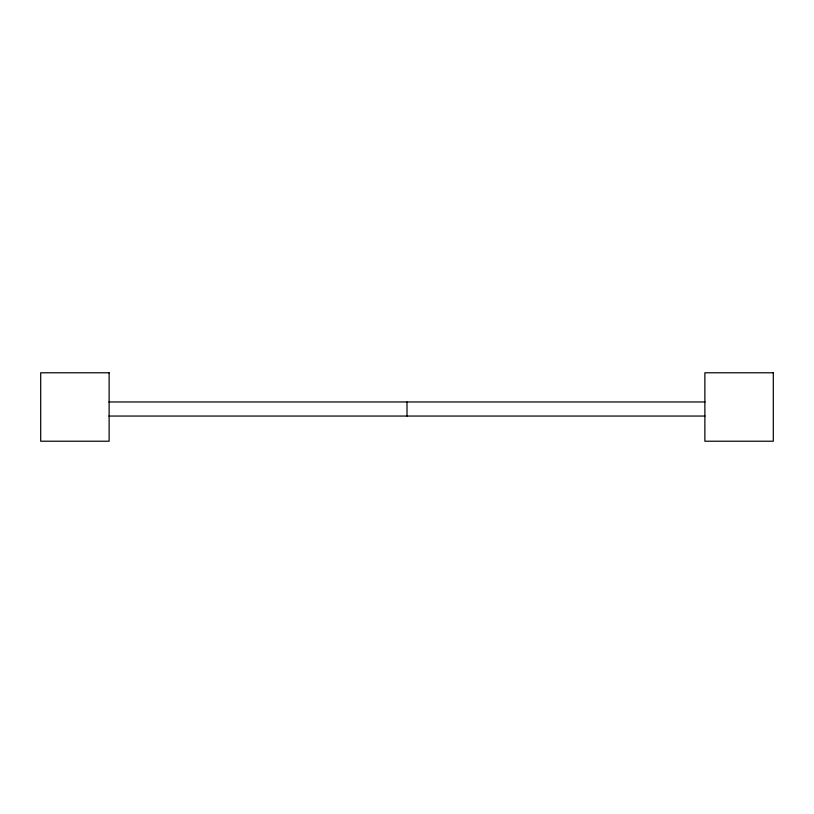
<?xml version="1.0" encoding="UTF-8"?>
<svg xmlns="http://www.w3.org/2000/svg" width="814" height="814" viewBox="0 0 814 814"><rect width="100%" height="100%" fill="white"/><g stroke="black" fill="none" stroke-linecap="round" stroke-linejoin="round"><path stroke-width="1.22" d="M108.913 401.963L705.087 401.963M108.913 416.056L705.087 416.056M407 401.963L407 416.056M109.127 372.781L40.7 372.781L40.7 441.219L109.127 441.219L109.127 372.781M773.3 372.781L704.873 372.781L704.873 441.219L773.3 441.219L773.3 372.781"/></g></svg>
